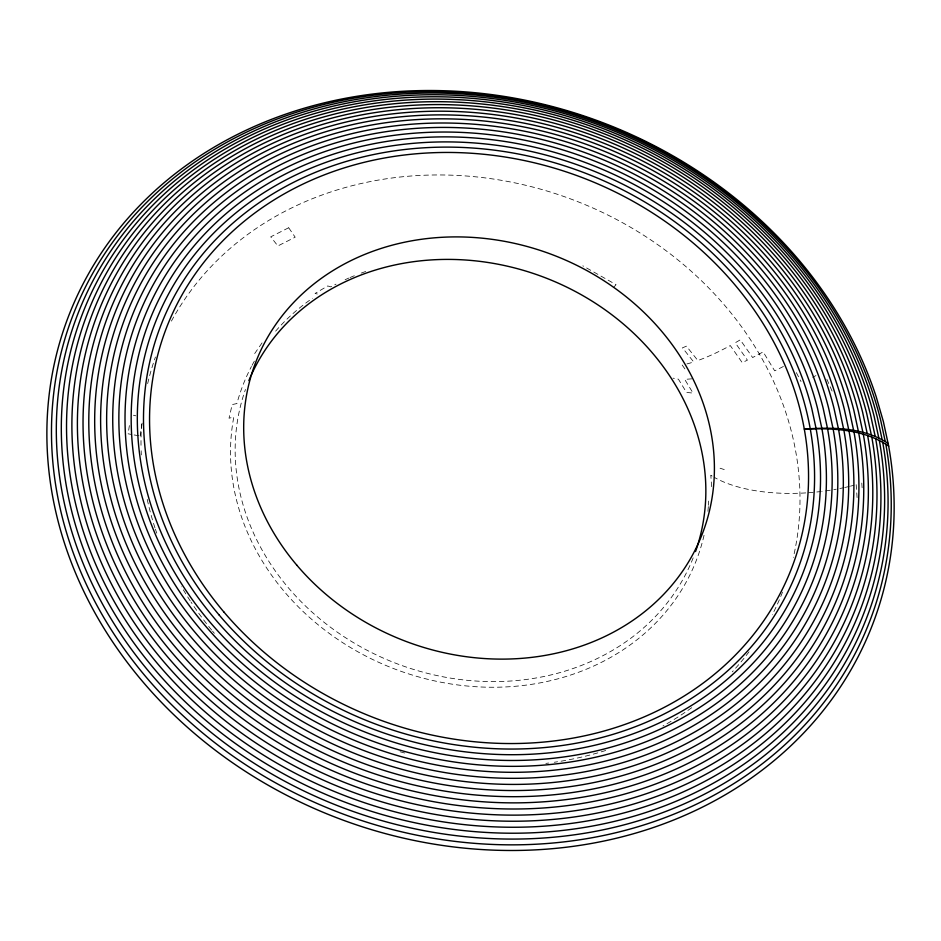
<?xml version="1.0" encoding="UTF-8"?>
<svg xmlns="http://www.w3.org/2000/svg" width="941" height="941" viewBox="0 0 941 941"><rect width="100%" height="100%" fill="white"/><g stroke="black" fill="none" stroke-linecap="round" stroke-linejoin="round"><path stroke-width="0.71" stroke-dasharray="4.71 3.53" d="M129.376 425.591L128.129 433.813L131.728 434.495M140.185 435.942L142.138 423.144M254.693 353.557L262.692 341.959M613.485 287.558L616.037 284.664L582.867 265.844M691.835 378.835L684.707 379.388L693.058 393.103L686.471 392.397L678.414 379.164L673.027 378.164M134.128 434.954L138.974 435.742M317.305 294.004L315.07 293.463L327.715 285.946L330.867 286.876A243.037 210.043 20.8 0 1 336.008 284.147M133.422 415.228L135.81 415.828M720.053 468.23L724.264 469.559M682.19 365.037L685.401 369.637M796.345 372.624L801.014 381.552M826.845 379.223L833.161 393.503M861.791 483.062L862.203 488.897M856.181 484.674L857.086 497.636M711.619 486.65L710.82 475.24A119.601 55.107 -6.1 0 0 713.078 476.64M815.941 375.588A119.601 44.427 -25.8 0 1 812.695 377.317M704.044 535.311A243.037 210.043 20.8 0 1 426.214 678.932A243.037 210.043 20.8 0 1 233.815 416.981L229.039 418.227L232.18 404.571L236.909 403.56A243.037 210.043 20.8 0 1 251.447 366.496M252.082 365.284A243.037 210.043 20.8 0 1 255.446 359.262M275.631 331.138A243.037 210.043 20.8 0 1 312.447 298.262M345.112 279.724A243.037 210.043 20.8 0 1 348.77 278.077M350.005 277.548A243.037 210.043 20.8 0 1 356.216 274.995M361.25 273.078A243.037 210.043 20.8 0 1 366.355 271.267M708.608 501.047A243.037 210.043 20.8 0 1 708.397 505.223M708.302 506.611A243.037 210.043 20.8 0 1 707.844 512.139M693.164 557.884A239.202 206.738 20.8 0 1 397.914 664.075A239.202 206.738 20.8 0 1 245.46 389.456M782.5 592.16A334.89 289.428 20.8 0 1 772.302 614.732M749.036 651.819A334.89 289.428 20.8 0 1 732.321 671.815M691.706 707.714A334.89 289.428 20.8 0 1 662.97 725.958M605.698 750.495A334.89 289.428 20.8 0 1 554.249 762.269M548.674 763.045A334.89 289.428 20.8 0 1 545.874 763.398M404.665 753.023A334.89 289.428 20.8 0 1 399.043 751.459M214.336 633.293A334.89 289.428 20.8 0 1 212.537 631.14M211.654 630.058A334.89 289.428 20.8 0 1 190.988 602.017M190.235 600.864A334.89 289.428 20.8 0 1 186.518 595.053M185.789 593.877A334.89 289.428 20.8 0 1 181.542 586.808M156.771 533.182A334.89 289.428 20.8 0 1 155.383 529.124M154.936 527.772A334.89 289.428 20.8 0 1 146.584 496.319M141.326 454.915A334.89 289.428 20.8 0 1 141.15 450.774M141.021 445.269A334.89 289.428 20.8 0 1 141.668 423.332M147.666 383.622A334.89 289.428 20.8 0 1 155.441 357.039M171.427 321.104A334.89 289.428 20.8 0 1 573.304 199.939A334.89 289.428 20.8 0 1 793.334 557.378M783.406 366.472A119.601 41.675 -29.5 0 1 774.678 370.825L763.151 351.91L752.635 357.545L740.261 339.842L735.25 342.771L747.401 360.156L742.226 362.626L730.287 345.559A119.601 35.652 -36.7 0 1 697.857 360.521L686.424 346.159L682.484 347.852L693.693 361.944A119.601 35.652 -36.7 0 1 685.848 364.202M853.899 485.285A119.601 55.107 -6.1 0 1 850.441 486.156M849.276 486.438A119.601 55.107 -6.1 0 1 844.595 487.52M843.418 487.767A119.601 55.107 -6.1 0 1 839.854 488.508M836.267 489.191A119.601 55.107 -6.1 0 1 833.867 489.614M830.244 490.214A119.601 55.107 -6.1 0 1 821.716 491.425M820.493 491.567A119.601 55.107 -6.1 0 1 816.823 491.978M813.142 492.343A119.601 55.107 -6.1 0 1 808.237 492.743M805.79 492.908A119.601 55.107 -6.1 0 1 714.243 477.322M288.687 227.746L270.726 236.838L277.866 245.954L295.168 237.191L288.687 227.746"/><path stroke-width="1.41" d="M888.069 443.399C863.662 427.155 832.491 427.202 804.284 429.061C832.914 428.002 864.367 429.12 888.669 446.152A430.566 372.13 20.8 0 1 337.654 818.105A430.566 372.13 20.8 0 1 175.026 173.838A430.566 372.13 20.8 0 1 876.224 396.867L883.328 421.403L888.669 446.152M885.246 441.458L880.529 419.568A426.744 368.825 20.8 0 0 191.905 164.204A426.744 368.825 20.8 0 0 331.032 809.354A426.744 368.825 20.8 0 0 885.81 444.093M882.152 439.623L877.459 417.851A422.674 365.308 20.8 0 0 195.399 164.934A422.674 365.308 20.8 0 0 333.196 803.92A422.674 365.308 20.8 0 0 882.693 442.152M878.788 437.918L874.118 416.263A418.38 361.591 20.8 0 0 198.998 165.91A418.38 361.591 20.8 0 0 335.396 798.415A418.38 361.591 20.8 0 0 879.306 440.317M875.177 436.33L870.531 414.816A413.864 357.686 20.8 0 0 202.715 167.169A413.864 357.686 20.8 0 0 337.631 792.828A413.864 357.686 20.8 0 0 875.659 438.6M871.319 434.883L866.708 413.499A409.135 353.604 20.8 0 0 206.514 168.686A409.135 353.604 20.8 0 0 339.889 787.194A409.135 353.604 20.8 0 0 871.778 437.012M867.226 433.566L862.638 412.323A404.207 349.346 20.8 0 0 210.396 170.45A404.207 349.346 20.8 0 0 342.171 781.512A404.207 349.346 20.8 0 0 867.649 435.554M862.909 432.378L858.357 411.288A399.09 344.924 20.8 0 0 214.36 172.474A399.09 344.924 20.8 0 0 344.465 775.807A399.09 344.924 20.8 0 0 863.297 434.224M858.38 431.343L853.863 410.394A393.809 340.36 20.8 0 0 218.383 174.744A393.809 340.36 20.8 0 0 346.77 770.103A393.809 340.36 20.8 0 0 858.745 433.036M853.64 430.437L849.158 409.653A388.374 335.666 20.8 0 0 222.464 177.261A388.374 335.666 20.8 0 0 349.076 764.386A388.374 335.666 20.8 0 0 853.981 431.978M848.723 429.684L844.277 409.064A382.799 330.844 20.8 0 0 226.581 180.002A382.799 330.844 20.8 0 0 351.369 758.705A382.799 330.844 20.8 0 0 849.029 431.072M843.63 429.084L839.219 408.617A377.094 325.904 20.8 0 0 230.733 182.977A377.094 325.904 20.8 0 0 353.663 753.047A377.094 325.904 20.8 0 0 843.901 430.296M838.384 428.625L834.008 408.335A371.272 320.881 20.8 0 0 234.909 186.165A371.272 320.881 20.8 0 0 355.945 747.448A371.272 320.881 20.8 0 0 838.607 429.672M832.985 428.32L828.645 408.194A365.355 315.764 20.8 0 0 239.085 189.576A365.355 315.764 20.8 0 0 358.192 741.908A365.355 315.764 20.8 0 0 833.173 429.202M827.445 428.167L823.152 408.218A359.356 310.589 20.8 0 0 243.272 193.176A359.356 310.589 20.8 0 0 360.415 736.45A359.356 310.589 20.8 0 0 827.598 428.873M821.799 428.167L817.529 408.382A353.298 305.343 20.8 0 0 247.436 196.975A353.298 305.343 20.8 0 0 362.614 731.086A353.298 305.343 20.8 0 0 821.916 428.696M816.047 428.32L811.812 408.712A347.194 300.061 20.8 0 0 251.576 200.962A347.194 300.061 20.8 0 0 364.755 725.829A347.194 300.061 20.8 0 0 816.118 428.673M248.847 380.611A239.202 206.738 20.8 0 1 250.447 376.882M251 375.647A239.202 206.738 20.8 0 1 547.462 278.618A239.202 206.738 20.8 0 1 695.54 551.544M219.088 614.943A341.03 294.745 20.8 0 0 792.757 581.562A341.03 294.745 20.8 0 0 425.25 147.725A341.03 294.745 20.8 0 0 219.088 614.943M223.793 611.873A334.89 289.44 20.8 0 0 787.123 579.08A334.89 289.44 20.8 0 0 426.226 153.054A334.89 289.44 20.8 0 0 223.793 611.873M296.721 565.059A239.202 206.738 20.8 0 0 699.104 541.628A239.202 206.738 20.8 0 0 441.317 237.332A239.202 206.738 20.8 0 0 296.721 565.059"/></g></svg>
